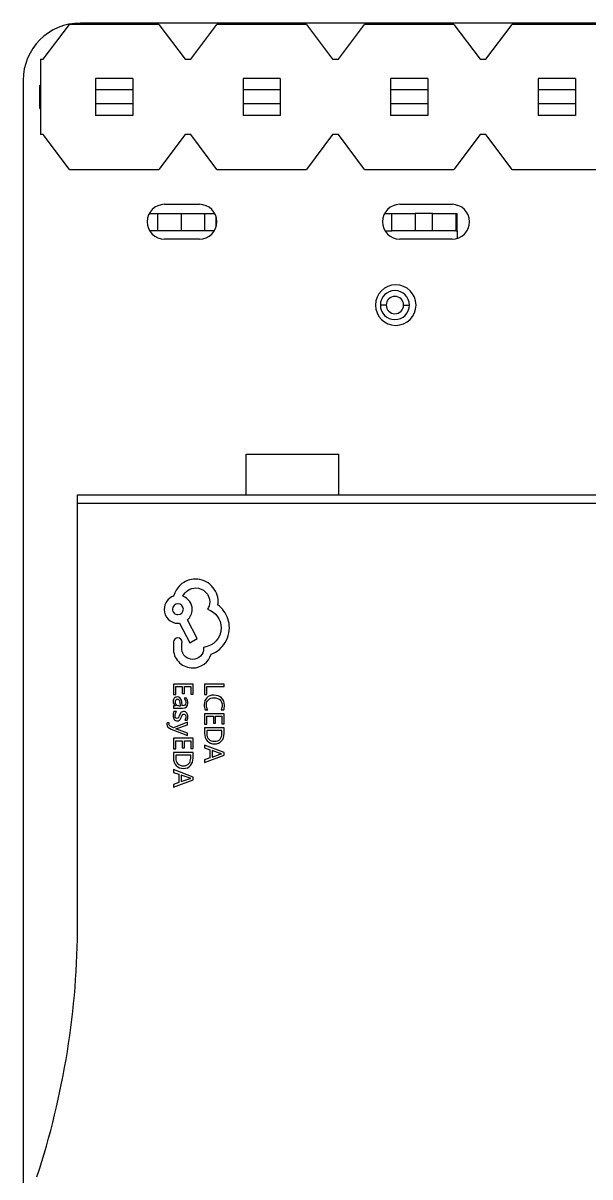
# Model space of a CAD drawing. Header units: millimetres. Extents: x 0 to 297, y 0 to 210.
# Drawn here: x 166.01 to 180.65, y 135.41 to 165.23 of the extents above; entities that cross this region are included whole.
import ezdxf

# ---------------------------------------------------------------- set-up
doc = ezdxf.new("R2010")
doc.units = ezdxf.units.MM

msp = doc.modelspace()

# ---------------------------------------------------------------- linework, layer by layer
at = {"color": 7, "linetype": 'Continuous', "lineweight": 25}
for p, q in [((166.531, 164.293), (167.206, 165.193)), ((169.516, 165.193), (167.206, 165.193)), ((267.991, 165.226), (167.491, 165.226)), ((169.516, 165.193), (170.191, 164.293)), ((170.341, 164.293), (171.016, 165.193)), ((173.326, 165.193), (171.016, 165.193)), ((173.326, 165.193), (174.001, 164.293)), ((174.151, 164.293), (174.826, 165.193)), ((177.136, 165.193), (174.826, 165.193)), ((177.136, 165.193), (177.811, 164.293)), ((177.961, 164.293), (178.636, 165.193)), ((180.946, 165.193), (178.636, 165.193)), ((166.456, 164.293), (166.456, 162.343)), ((166.456, 164.293), (166.531, 164.293)), ((170.191, 164.293), (170.341, 164.293)), ((174.001, 164.293), (174.151, 164.293)), ((177.811, 164.293), (177.961, 164.293)), ((166.01, 163.745), (166.01, 124.745)), ((168.841, 163.798), (167.881, 163.798)), ((167.881, 163.798), (167.881, 163.498)), ((168.841, 163.798), (168.841, 163.498)), ((172.651, 163.798), (171.691, 163.798)), ((171.691, 163.798), (171.691, 163.498)), ((172.651, 163.798), (172.651, 163.498)), ((176.461, 163.798), (175.501, 163.798)), ((175.501, 163.798), (175.501, 163.498)), ((176.461, 163.798), (176.461, 163.498)), ((180.271, 163.798), (179.311, 163.798)), ((179.311, 163.798), (179.311, 163.498)), ((180.271, 163.798), (180.271, 163.498)), ((166.441, 163.626), (166.456, 163.626)), ((166.441, 163.538), (166.456, 163.538)), ((166.441, 163.475), (166.456, 163.475)), ((168.841, 163.498), (167.881, 163.498)), ((167.881, 163.498), (167.881, 163.138)), ((168.841, 163.498), (168.841, 163.138)), ((172.651, 163.498), (171.691, 163.498)), ((171.691, 163.498), (171.691, 163.138)), ((172.651, 163.498), (172.651, 163.138)), ((176.461, 163.498), (175.501, 163.498)), ((175.501, 163.498), (175.501, 163.138)), ((176.461, 163.498), (176.461, 163.138)), ((180.271, 163.498), (179.311, 163.498)), ((179.311, 163.498), (179.311, 163.138)), ((180.271, 163.498), (180.271, 163.138)), ((166.441, 163.333), (166.456, 163.333)), ((166.441, 163.185), (166.456, 163.185)), ((166.441, 163.122), (166.456, 163.122)), ((168.841, 163.138), (167.881, 163.138)), ((167.881, 163.138), (167.881, 162.838)), ((168.841, 163.138), (168.841, 162.838)), ((172.651, 163.138), (171.691, 163.138)), ((171.691, 163.138), (171.691, 162.838)), ((172.651, 163.138), (172.651, 162.838)), ((176.461, 163.138), (175.501, 163.138)), ((175.501, 163.138), (175.501, 162.838)), ((176.461, 163.138), (176.461, 162.838)), ((180.271, 163.138), (179.311, 163.138)), ((179.311, 163.138), (179.311, 162.838)), ((180.271, 163.138), (180.271, 162.838)), ((166.441, 163.068), (166.456, 163.068)), ((166.441, 163.017), (166.456, 163.017)), ((168.841, 162.838), (167.881, 162.838)), ((172.651, 162.838), (171.691, 162.838)), ((176.461, 162.838), (175.501, 162.838)), ((180.271, 162.838), (179.311, 162.838)), ((166.531, 162.343), (166.456, 162.343)), ((167.206, 161.443), (166.531, 162.343)), ((170.191, 162.343), (169.516, 161.443)), ((170.341, 162.343), (170.191, 162.343)), ((171.016, 161.443), (170.341, 162.343)), ((174.001, 162.343), (173.326, 161.443)), ((174.151, 162.343), (174.001, 162.343)), ((174.826, 161.443), (174.151, 162.343)), ((177.811, 162.343), (177.136, 161.443)), ((177.961, 162.343), (177.811, 162.343)), ((178.636, 161.443), (177.961, 162.343)), ((167.206, 161.443), (169.516, 161.443)), ((171.016, 161.443), (173.326, 161.443)), ((174.826, 161.443), (177.136, 161.443)), ((178.636, 161.443), (180.946, 161.443)), ((169.663, 160.543), (170.563, 160.543)), ((175.738, 160.543), (177.088, 160.543)), ((169.269, 160.31), (169.491, 160.31)), ((169.491, 160.31), (170.091, 160.31)), ((169.491, 159.86), (169.491, 160.31)), ((170.091, 160.31), (170.091, 159.86)), ((170.091, 160.31), (170.691, 160.31)), ((170.691, 160.31), (170.691, 159.86)), ((170.691, 160.31), (170.957, 160.31)), ((175.344, 160.31), (175.536, 160.31)), ((175.536, 159.86), (175.536, 160.31)), ((175.536, 160.31), (176.136, 160.31)), ((176.136, 160.31), (176.136, 159.86)), ((176.586, 160.31), (176.136, 160.31)), ((176.586, 159.86), (176.586, 160.31)), ((176.586, 160.31), (177.186, 160.31)), ((177.186, 160.31), (177.216, 160.31)), ((177.186, 160.31), (177.186, 159.86)), ((177.216, 159.86), (177.216, 160.31)), ((169.491, 159.86), (169.278, 159.86)), ((170.091, 159.86), (169.491, 159.86)), ((170.691, 159.86), (170.091, 159.86)), ((170.949, 159.86), (170.691, 159.86)), ((175.353, 159.86), (175.536, 159.86)), ((176.136, 159.86), (175.536, 159.86)), ((176.586, 159.86), (176.136, 159.86)), ((177.186, 159.86), (176.586, 159.86)), ((177.186, 159.86), (177.216, 159.86)), ((177.216, 159.86), (177.216, 159.661)), ((170.563, 159.643), (169.663, 159.643)), ((177.088, 159.643), (175.738, 159.643)), ((175.386, 157.94), (175.236, 157.94)), ((175.836, 157.94), (175.986, 157.94)), ((171.767, 154.088), (174.167, 154.088)), ((171.767, 153.038), (171.767, 154.088)), ((174.167, 153.038), (174.167, 154.088)), ((167.417, 153.038), (188.117, 153.038)), ((167.417, 152.813), (167.417, 153.038)), ((167.417, 141.976), (167.417, 152.813)), ((188.117, 152.813), (167.417, 152.813)), ((170.013, 149.718), (170.049, 149.718)), ((170.049, 149.718), (170.315, 149.214)), ((170.506, 149.326), (170.254, 149.808)), ((169.891, 149.236), (169.891, 149.024)), ((170.11, 149.045), (170.11, 149.207)), ((170.315, 149.214), (170.506, 149.326)), ((170.672, 149.096), (170.672, 149.067)), ((169.892, 148.148), (169.892, 147.876)), ((170.399, 148.148), (169.892, 148.148)), ((169.892, 147.876), (169.95, 147.876)), ((169.95, 148.083), (170.12, 148.083)), ((169.95, 147.876), (169.95, 148.083)), ((170.12, 148.083), (170.12, 147.902)), ((170.12, 147.902), (170.178, 147.902)), ((170.178, 147.902), (170.178, 148.083)), ((170.178, 148.083), (170.34, 148.083)), ((170.34, 148.083), (170.34, 147.888)), ((170.34, 147.888), (170.399, 147.888)), ((170.399, 147.888), (170.399, 148.148)), ((170.695, 148.148), (170.695, 147.881)), ((171.202, 148.148), (170.695, 148.148)), ((170.695, 147.881), (170.753, 147.881)), ((170.753, 147.881), (170.753, 148.083)), ((170.753, 148.083), (171.202, 148.083)), ((171.202, 148.083), (171.202, 148.148)), ((169.892, 147.588), (169.892, 147.525)), ((169.948, 147.588), (169.892, 147.588)), ((169.948, 147.59), (169.948, 147.588)), ((170.039, 147.588), (170.074, 147.588)), ((170.074, 147.588), (170.062, 147.673)), ((170.122, 147.588), (170.107, 147.695)), ((170.229, 147.78), (170.167, 147.78)), ((169.892, 147.525), (170.125, 147.525)), ((169.971, 147.439), (169.905, 147.439)), ((170.695, 147.38), (170.695, 147.108)), ((171.202, 147.38), (170.695, 147.38)), ((170.716, 147.482), (170.779, 147.482)), ((170.753, 147.315), (170.923, 147.315)), ((170.753, 147.108), (170.753, 147.315)), ((170.923, 147.315), (170.923, 147.134)), ((170.981, 147.315), (171.143, 147.315)), ((170.981, 147.134), (170.981, 147.315)), ((171.121, 147.482), (171.19, 147.482)), ((171.143, 147.315), (171.143, 147.12)), ((171.202, 147.12), (171.202, 147.38)), ((169.784, 147.149), (169.727, 147.149)), ((169.893, 147.02), (169.828, 147.048)), ((169.838, 146.979), (170.254, 146.815)), ((170.254, 147.162), (169.893, 147.02)), ((169.953, 146.989), (169.982, 146.997)), ((169.953, 146.987), (169.953, 146.989)), ((169.982, 146.997), (170.254, 147.091)), ((170.254, 146.881), (169.982, 146.979)), ((170.185, 147.212), (170.246, 147.212)), ((170.254, 147.091), (170.254, 147.162)), ((170.695, 147.108), (170.753, 147.108)), ((170.695, 147.013), (170.695, 146.873)), ((171.202, 147.013), (170.695, 147.013)), ((170.923, 147.134), (170.981, 147.134)), ((171.143, 147.12), (171.202, 147.12)), ((171.202, 146.868), (171.202, 147.013)), ((169.892, 146.747), (169.892, 146.474)), ((170.399, 146.747), (169.892, 146.747)), ((169.95, 146.681), (170.12, 146.681)), ((169.95, 146.474), (169.95, 146.681)), ((170.12, 146.681), (170.12, 146.5)), ((170.178, 146.681), (170.34, 146.681)), ((170.178, 146.5), (170.178, 146.681)), ((170.254, 146.815), (170.254, 146.881)), ((170.34, 146.681), (170.34, 146.486)), ((170.399, 146.486), (170.399, 146.747)), ((171.143, 146.947), (170.753, 146.947)), ((170.753, 146.947), (170.753, 146.874)), ((171.143, 146.871), (171.143, 146.947)), ((169.892, 146.474), (169.95, 146.474)), ((170.12, 146.5), (170.178, 146.5)), ((170.34, 146.486), (170.399, 146.486)), ((171.202, 146.38), (170.695, 146.572)), ((170.695, 146.572), (170.695, 146.5)), ((170.695, 146.5), (170.834, 146.451)), ((170.834, 146.451), (170.834, 146.241)), ((171.102, 146.355), (170.891, 146.431)), ((170.891, 146.431), (170.891, 146.261)), ((170.399, 146.379), (169.892, 146.379)), ((169.892, 146.379), (169.892, 146.239)), ((169.95, 146.313), (169.95, 146.24)), ((170.34, 146.313), (169.95, 146.313)), ((170.34, 146.237), (170.34, 146.313)), ((170.399, 146.234), (170.399, 146.379)), ((170.695, 146.117), (171.202, 146.31)), ((170.834, 146.241), (170.695, 146.189)), ((170.695, 146.189), (170.695, 146.117)), ((170.891, 146.261), (171.102, 146.337)), ((171.137, 146.345), (171.137, 146.347)), ((171.202, 146.31), (171.202, 146.38)), ((169.892, 145.938), (169.892, 145.866)), ((170.399, 145.746), (169.892, 145.938)), ((169.892, 145.866), (170.031, 145.818)), ((170.031, 145.818), (170.031, 145.607)), ((170.088, 145.797), (170.088, 145.627)), ((170.299, 145.721), (170.088, 145.797)), ((169.892, 145.483), (170.399, 145.676)), ((170.031, 145.607), (169.892, 145.555)), ((169.892, 145.555), (169.892, 145.483)), ((170.088, 145.627), (170.299, 145.703)), ((170.334, 145.711), (170.334, 145.713)), ((170.399, 145.676), (170.399, 145.746))]:
    msp.add_line(p, q, dxfattribs=at)
at = {"color": 8, "linetype": 'Continuous', "lineweight": 25}
msp.add_line((170.991, 160.233), (170.991, 159.952), dxfattribs=at)
at = {"color": 7, "linetype": 'Continuous', "lineweight": 25}
for centre, radius, start, end in [((167.491, 163.745), 1.481, 90, 180), ((169.663, 160.093), 0.45, 90, 270), ((170.563, 160.093), 0.45, 270, 90), ((175.738, 160.093), 0.45, 90, 270), ((177.088, 160.093), 0.45, 270, 90), ((175.633, 157.94), 0.525, 0, 180), ((175.611, 157.94), 0.375, 90, 180), ((175.611, 157.94), 0.375, 0, 90), ((175.611, 157.94), 0.225, 0, 180), ((175.633, 157.94), 0.525, 180, 0), ((175.611, 157.94), 0.375, 180, 270), ((175.611, 157.94), 0.225, 180, 0), ((175.611, 157.94), 0.375, 270, 0), ((146.384, 141.976), 21.033, 341.8194, 0)]:
    msp.add_arc(centre, radius, start, end, dxfattribs=at)
for points in [[(166.441, 163.538), (166.441, 163.59), (166.441, 163.626), (166.441, 163.626)], [(166.441, 163.475), (166.441, 163.506), (166.441, 163.527), (166.441, 163.538)], [(166.441, 163.333), (166.441, 163.385), (166.441, 163.436), (166.441, 163.475)], [(166.441, 163.185), (166.441, 163.224), (166.441, 163.277), (166.441, 163.333)], [(166.441, 163.122), (166.441, 163.122), (166.441, 163.145), (166.441, 163.185)], [(166.441, 163.068), (166.441, 163.083), (166.441, 163.103), (166.441, 163.125)], [(166.441, 163.017), (166.441, 163.017), (166.441, 163.035), (166.441, 163.068)], [(170.463, 150.859), (170.319, 150.859), (170.179, 150.805), (170.071, 150.708)], [(170.873, 150.69), (170.765, 150.798), (170.618, 150.859), (170.463, 150.859)], [(170.071, 150.708), (169.984, 150.629), (169.927, 150.532), (169.898, 150.42)], [(170.139, 150.416), (170.197, 150.542), (170.323, 150.632), (170.47, 150.632)], [(170.47, 150.632), (170.668, 150.632), (170.83, 150.47), (170.83, 150.272)], [(171.046, 150.276), (171.046, 150.431), (170.985, 150.578), (170.873, 150.69)], [(169.898, 150.42), (169.754, 150.373), (169.653, 150.236), (169.653, 150.078)], [(170.377, 150.078), (170.377, 150.233), (170.276, 150.366), (170.139, 150.416)], [(170.83, 150.272), (170.83, 150.204), (170.808, 150.136), (170.776, 150.082)], [(171.039, 150.193), (171.042, 150.222), (171.046, 150.247), (171.046, 150.276)], [(169.653, 150.078), (169.653, 149.88), (169.815, 149.718), (170.013, 149.718)], [(170.254, 149.808), (170.33, 149.873), (170.377, 149.97), (170.377, 150.078)], [(170.776, 150.082), (170.978, 150.013), (171.122, 149.826), (171.122, 149.599)], [(171.197, 150.035), (171.154, 150.096), (171.1, 150.146), (171.039, 150.193)], [(171.338, 149.603), (171.338, 149.761), (171.287, 149.909), (171.197, 150.035)], [(171.122, 149.599), (171.122, 149.34), (170.924, 149.124), (170.672, 149.096)], [(171.15, 149.114), (171.269, 149.25), (171.338, 149.423), (171.338, 149.603)], [(170.002, 149.34), (169.945, 149.34), (169.894, 149.294), (169.891, 149.236)], [(170.114, 149.229), (170.114, 149.29), (170.063, 149.34), (170.002, 149.34)], [(170.11, 149.207), (170.11, 149.214), (170.114, 149.222), (170.114, 149.229)], [(170.672, 149.067), (170.672, 148.912), (170.546, 148.786), (170.391, 148.786)], [(170.866, 148.919), (170.974, 148.959), (171.071, 149.027), (171.15, 149.114)], [(169.891, 149.024), (169.902, 148.898), (169.959, 148.782), (170.053, 148.696)], [(170.391, 148.786), (170.243, 148.786), (170.121, 148.898), (170.11, 149.045)], [(170.395, 148.563), (170.611, 148.567), (170.801, 148.714), (170.866, 148.919)], [(170.053, 148.696), (170.146, 148.61), (170.269, 148.563), (170.395, 148.563)], [(169.912, 147.784), (169.894, 147.764), (169.884, 147.736), (169.884, 147.701)], [(169.884, 147.701), (169.884, 147.652), (169.905, 147.615), (169.948, 147.59)], [(169.989, 147.815), (169.957, 147.815), (169.931, 147.805), (169.912, 147.784)], [(169.952, 147.733), (169.941, 147.721), (169.936, 147.704), (169.936, 147.684)], [(169.936, 147.684), (169.936, 147.657), (169.946, 147.634), (169.965, 147.616)], [(169.994, 147.751), (169.977, 147.751), (169.963, 147.745), (169.952, 147.733)], [(169.965, 147.616), (169.985, 147.597), (170.009, 147.588), (170.039, 147.588)], [(170.107, 147.695), (170.096, 147.775), (170.057, 147.815), (169.989, 147.815)], [(170.04, 147.734), (170.029, 147.745), (170.014, 147.751), (169.994, 147.751)], [(170.062, 147.673), (170.058, 147.703), (170.051, 147.723), (170.04, 147.734)], [(170.211, 147.662), (170.211, 147.613), (170.181, 147.588), (170.122, 147.588)], [(170.125, 147.525), (170.217, 147.525), (170.262, 147.569), (170.262, 147.656)], [(170.167, 147.78), (170.196, 147.744), (170.211, 147.705), (170.211, 147.662)], [(170.262, 147.656), (170.262, 147.703), (170.251, 147.744), (170.229, 147.78)], [(170.756, 147.796), (170.71, 147.752), (170.687, 147.694), (170.687, 147.622)], [(170.687, 147.622), (170.687, 147.566), (170.697, 147.519), (170.716, 147.482)], [(170.745, 147.612), (170.745, 147.666), (170.763, 147.709), (170.798, 147.742)], [(170.779, 147.482), (170.757, 147.519), (170.745, 147.562), (170.745, 147.612)], [(170.939, 147.861), (170.863, 147.861), (170.802, 147.839), (170.756, 147.796)], [(170.798, 147.742), (170.834, 147.776), (170.882, 147.792), (170.943, 147.792)], [(171.136, 147.788), (171.086, 147.836), (171.021, 147.861), (170.939, 147.861)], [(170.943, 147.792), (171.007, 147.792), (171.057, 147.774), (171.095, 147.739)], [(171.095, 147.739), (171.133, 147.703), (171.151, 147.657), (171.151, 147.601)], [(171.151, 147.601), (171.151, 147.558), (171.141, 147.518), (171.121, 147.482)], [(171.21, 147.602), (171.21, 147.677), (171.185, 147.739), (171.136, 147.788)], [(171.19, 147.482), (171.203, 147.513), (171.21, 147.553), (171.21, 147.602)], [(169.905, 147.439), (169.891, 147.411), (169.884, 147.378), (169.884, 147.341)], [(169.884, 147.341), (169.884, 147.298), (169.894, 147.263), (169.913, 147.236)], [(169.936, 147.335), (169.936, 147.372), (169.947, 147.407), (169.971, 147.439)], [(169.985, 147.26), (169.952, 147.26), (169.936, 147.285), (169.936, 147.335)], [(170.019, 147.276), (170.01, 147.265), (169.999, 147.26), (169.985, 147.26)], [(170.051, 147.343), (170.039, 147.309), (170.028, 147.287), (170.019, 147.276)], [(170.099, 147.421), (170.083, 147.409), (170.067, 147.383), (170.051, 147.343)], [(170.051, 147.216), (170.067, 147.23), (170.082, 147.257), (170.097, 147.298)], [(170.097, 147.298), (170.11, 147.33), (170.12, 147.35), (170.128, 147.359)], [(170.156, 147.439), (170.134, 147.439), (170.115, 147.433), (170.099, 147.421)], [(170.128, 147.359), (170.137, 147.369), (170.148, 147.373), (170.162, 147.373)], [(170.234, 147.398), (170.214, 147.425), (170.189, 147.439), (170.156, 147.439)], [(170.162, 147.373), (170.177, 147.373), (170.189, 147.367), (170.197, 147.354)], [(170.211, 147.304), (170.211, 147.27), (170.202, 147.239), (170.185, 147.212)], [(170.197, 147.354), (170.206, 147.341), (170.211, 147.325), (170.211, 147.304)], [(170.262, 147.298), (170.262, 147.337), (170.253, 147.371), (170.234, 147.398)], [(170.246, 147.212), (170.257, 147.239), (170.262, 147.267), (170.262, 147.298)], [(169.727, 147.149), (169.724, 147.138), (169.722, 147.124), (169.722, 147.108)], [(169.722, 147.108), (169.722, 147.052), (169.761, 147.009), (169.838, 146.979)], [(169.777, 147.113), (169.777, 147.124), (169.779, 147.136), (169.784, 147.149)], [(169.828, 147.048), (169.793, 147.062), (169.777, 147.084), (169.777, 147.113)], [(169.913, 147.236), (169.932, 147.208), (169.958, 147.195), (169.991, 147.195)], [(169.982, 146.979), (169.969, 146.983), (169.959, 146.986), (169.953, 146.987)], [(169.991, 147.195), (170.015, 147.195), (170.035, 147.202), (170.051, 147.216)], [(170.695, 146.873), (170.695, 146.793), (170.719, 146.728), (170.766, 146.677)], [(170.753, 146.874), (170.753, 146.809), (170.771, 146.759), (170.806, 146.723)], [(170.806, 146.723), (170.841, 146.687), (170.89, 146.669), (170.953, 146.669)], [(170.953, 146.669), (171.016, 146.669), (171.064, 146.688), (171.096, 146.725)], [(171.096, 146.725), (171.128, 146.762), (171.143, 146.81), (171.143, 146.871)], [(171.135, 146.677), (171.179, 146.728), (171.202, 146.791), (171.202, 146.868)], [(170.766, 146.677), (170.814, 146.626), (170.877, 146.6), (170.955, 146.6)], [(170.955, 146.6), (171.03, 146.6), (171.09, 146.626), (171.135, 146.677)], [(169.892, 146.239), (169.892, 146.159), (169.916, 146.094), (169.963, 146.043)], [(169.95, 146.24), (169.95, 146.175), (169.968, 146.125), (170.003, 146.089)], [(170.003, 146.089), (170.038, 146.053), (170.087, 146.035), (170.15, 146.035)], [(170.15, 146.035), (170.213, 146.035), (170.261, 146.054), (170.293, 146.091)], [(170.293, 146.091), (170.325, 146.128), (170.34, 146.177), (170.34, 146.237)], [(170.332, 146.043), (170.376, 146.094), (170.399, 146.158), (170.399, 146.234)], [(171.137, 146.347), (171.122, 146.349), (171.11, 146.352), (171.102, 146.355)], [(171.102, 146.337), (171.109, 146.34), (171.12, 146.342), (171.137, 146.345)], [(169.963, 146.043), (170.011, 145.992), (170.074, 145.967), (170.152, 145.967)], [(170.152, 145.967), (170.227, 145.967), (170.287, 145.992), (170.332, 146.043)], [(170.334, 145.713), (170.319, 145.715), (170.307, 145.718), (170.299, 145.721)], [(170.299, 145.703), (170.306, 145.706), (170.317, 145.709), (170.334, 145.711)]]:
    msp.add_open_spline(points, degree=3, dxfattribs=at)
for points, knots in [([(170.15, 150.082), (170.15, 150.157), (170.089, 150.222), (169.93, 150.222), (169.869, 150.157), (169.869, 150.082)], [0, 0, 0, 0, 0.5, 0.5, 1, 1, 1, 1]), ([(169.869, 150.082), (169.869, 150.042), (169.885, 150.007), (169.937, 149.957), (169.97, 149.941), (170.089, 149.941), (170.15, 150.006), (170.15, 150.082)], [0, 0, 0, 0, 0.25, 0.25, 0.5, 0.5, 1, 1, 1, 1])]:
    msp.add_open_spline(points, degree=3, knots=knots, dxfattribs=at)

doc.saveas('drawing.dxf')
